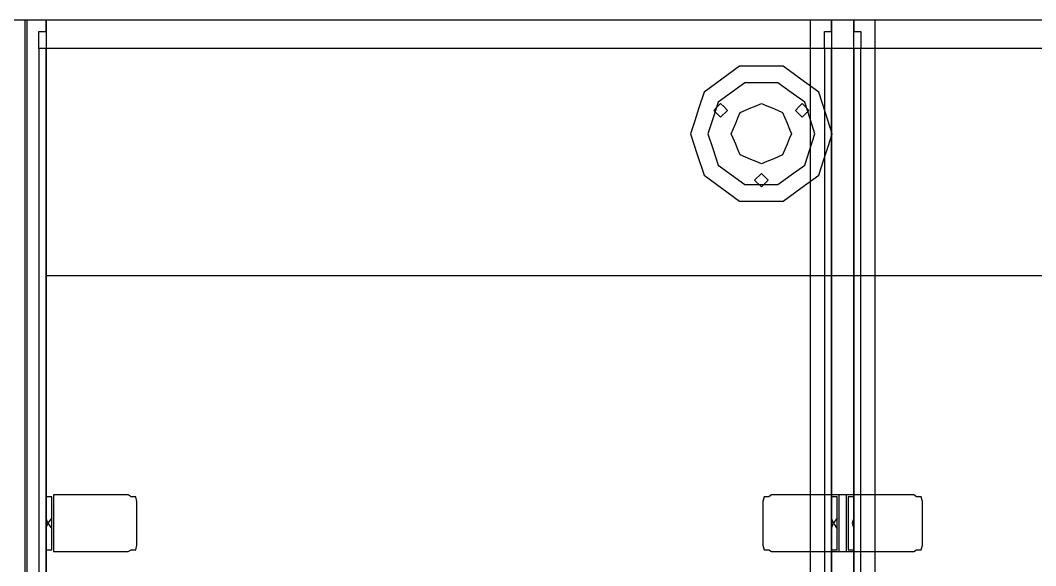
# Model space of a CAD drawing. Extents: x -23.2 to 18.8, y -18.4 to 11.3.
# Drawn here: x -4.0649 to -3.6099, y 0.3487 to 0.5931 of the extents above; entities that cross this region are included whole.
import ezdxf

# ---------------------------------------------------------------- set-up
doc = ezdxf.new("R2010")
doc.units = 0
doc.layers.add('FURNISHINGELEMENT', color=8, linetype='CONTINUOUS')

msp = doc.modelspace()

# ---------------------------------------------------------------- linework, layer by layer
at = {"layer": 'FURNISHINGELEMENT'}
for p, q in [((-4.06193, 0.59308, 5.36405), (-4.07145, 0.59308, 5.36405)), ((-4.0534, 0.59308, 5.36405), (-4.06293, 0.59308, 5.36405)), ((-4.06293, 0.59308, 5.36405), (-4.06293, 0.15493, 5.36405)), ((-4.06193, 0.15493, 5.36405), (-4.06193, 0.59308, 5.36405)), ((-3.69145, 0.59308, 5.36405), (-4.0534, 0.59308, 5.36405)), ((-4.0534, 0.59308, 5.36405), (-4.0534, 0.15493, 5.36405)), ((-4.0534, 0.58806, 5.36405), (-4.0534, 0.59308, 5.36405)), ((-3.7014, 0.59308, 5.36405), (-3.71093, 0.59308, 5.36405)), ((-3.71093, 0.59308, 5.36405), (-3.71093, 0.15493, 5.36405)), ((-3.33945, 0.59308, 5.36405), (-3.7014, 0.59308, 5.36405)), ((-3.7014, 0.59308, 5.36405), (-3.7014, 0.15493, 5.36405)), ((-3.7014, 0.58806, 5.36405), (-3.7014, 0.59308, 5.36405)), ((-3.69145, 0.15493, 5.36405), (-3.69145, 0.59308, 5.36405)), ((-3.69145, 0.59308, 5.36405), (-3.69145, 0.58806, 5.36405)), ((-3.68193, 0.59308, 5.36405), (-3.69145, 0.59308, 5.36405)), ((-3.68193, 0.15493, 5.36405), (-3.68193, 0.59308, 5.36405)), ((-4.05658, 0.58038, 5.36405), (-4.05658, 0.58806, 5.36405)), ((-4.05658, 0.58806, 5.36405), (-4.0534, 0.58806, 5.36405)), ((-3.70458, 0.58038, 5.36405), (-3.70458, 0.58806, 5.36405)), ((-3.70458, 0.58806, 5.36405), (-3.7014, 0.58806, 5.36405)), ((-3.69145, 0.58806, 5.36405), (-3.68828, 0.58806, 5.36405)), ((-3.68828, 0.58806, 5.36405), (-3.68828, 0.58038, 5.36405)), ((-4.0534, 0.58038, 3.55112), (-4.05658, 0.58038, 3.55112)), ((-4.05658, 0.58038, 3.55112), (-4.05658, 0.15493, 3.55112)), ((-4.0534, 0.58038, 5.36405), (-4.05658, 0.58038, 5.36405)), ((-3.69145, 0.58038, 3.55112), (-4.0534, 0.58038, 3.55112)), ((-3.69145, 0.58038, 4.45759), (-4.0534, 0.58038, 4.45759)), ((-4.0534, 0.58038, 4.45759), (-4.0534, 0.47878, 4.45759)), ((-3.69145, 0.58038, 5.05052), (-4.0534, 0.58038, 5.05052)), ((-4.0534, 0.58038, 5.05052), (-4.0534, 0.23113, 5.05052)), ((-3.69145, 0.58038, 3.76385), (-4.0534, 0.58038, 3.76385)), ((-4.0534, 0.58038, 3.76385), (-4.0534, 0.23113, 3.76385)), ((-4.0534, 0.15493, 5.36405), (-4.0534, 0.58038, 5.36405)), ((-3.7014, 0.58038, 3.55112), (-3.70458, 0.58038, 3.55112)), ((-3.70458, 0.58038, 3.55112), (-3.70458, 0.15493, 3.55112)), ((-3.7014, 0.58038, 5.36405), (-3.70458, 0.58038, 5.36405)), ((-3.33945, 0.58038, 3.55112), (-3.7014, 0.58038, 3.55112)), ((-3.33945, 0.58038, 4.45759), (-3.7014, 0.58038, 4.45759)), ((-3.7014, 0.58038, 4.45759), (-3.7014, 0.47878, 4.45759)), ((-3.33945, 0.58038, 5.05052), (-3.7014, 0.58038, 5.05052)), ((-3.7014, 0.58038, 5.05052), (-3.7014, 0.23113, 5.05052)), ((-3.33945, 0.58038, 3.76385), (-3.7014, 0.58038, 3.76385)), ((-3.7014, 0.58038, 3.76385), (-3.7014, 0.23113, 3.76385)), ((-3.7014, 0.15493, 5.36405), (-3.7014, 0.58038, 5.36405)), ((-3.68828, 0.58038, 3.55112), (-3.69145, 0.58038, 3.55112)), ((-3.68828, 0.58038, 5.36405), (-3.69145, 0.58038, 5.36405)), ((-3.69145, 0.58038, 5.36405), (-3.69145, 0.15493, 5.36405)), ((-3.69145, 0.47878, 4.45759), (-3.69145, 0.58038, 4.45759)), ((-3.69145, 0.23113, 5.05052), (-3.69145, 0.58038, 5.05052)), ((-3.69145, 0.23113, 3.76385), (-3.69145, 0.58038, 3.76385)), ((-3.68828, 0.15493, 3.55112), (-3.68828, 0.58038, 3.55112)), ((-3.74266, 0.57248, 3.5416), (-3.75059, 0.56671, 3.5416)), ((-3.73284, 0.57248, 3.5416), (-3.74266, 0.57248, 3.5416)), ((-3.72303, 0.57248, 3.5416), (-3.73284, 0.57248, 3.5416)), ((-3.7151, 0.56671, 3.5416), (-3.72303, 0.57248, 3.5416)), ((-3.75059, 0.56671, 3.5416), (-3.75853, 0.56095, 3.5416)), ((-3.74025, 0.56509, 3.46351), (-3.74625, 0.56073, 3.46351)), ((-3.73284, 0.56509, 3.46351), (-3.74025, 0.56509, 3.46351)), ((-3.72544, 0.56509, 3.46351), (-3.73284, 0.56509, 3.46351)), ((-3.71944, 0.56073, 3.46351), (-3.72544, 0.56509, 3.46351)), ((-3.70716, 0.56095, 3.5416), (-3.7151, 0.56671, 3.5416)), ((-3.75853, 0.56095, 3.5416), (-3.76085, 0.55379, 3.5416)), ((-3.74625, 0.56073, 3.46351), (-3.75224, 0.55638, 3.46351)), ((-3.71345, 0.55638, 3.46351), (-3.71944, 0.56073, 3.46351)), ((-3.70413, 0.55161, 3.5416), (-3.70716, 0.56095, 3.5416)), ((-3.75224, 0.55638, 3.46351), (-3.75453, 0.54933, 3.46351)), ((-3.75264, 0.55424, 3.5416), (-3.75112, 0.55575, 3.5416)), ((-3.75112, 0.55575, 3.5416), (-3.7496, 0.55424, 3.5416)), ((-3.73523, 0.55477, 3.46351), (-3.73284, 0.55576, 3.46351)), ((-3.73284, 0.55576, 3.46351), (-3.73046, 0.55477, 3.46351)), ((-3.71609, 0.55424, 3.5416), (-3.71457, 0.55575, 3.5416)), ((-3.71457, 0.55575, 3.5416), (-3.71305, 0.55424, 3.5416)), ((-3.71104, 0.54898, 3.46351), (-3.71345, 0.55638, 3.46351)), ((-3.76085, 0.55379, 3.5416), (-3.76272, 0.54804, 3.5416)), ((-3.75415, 0.55272, 3.5416), (-3.75264, 0.55424, 3.5416)), ((-3.75264, 0.55121, 3.5416), (-3.75415, 0.55272, 3.5416)), ((-3.75112, 0.54969, 3.5416), (-3.75264, 0.55121, 3.5416)), ((-3.74809, 0.55272, 3.5416), (-3.75112, 0.54969, 3.5416)), ((-3.7496, 0.55424, 3.5416), (-3.74809, 0.55272, 3.5416)), ((-3.74336, 0.54943, 3.46351), (-3.74237, 0.55181, 3.46351)), ((-3.74237, 0.55181, 3.46351), (-3.73999, 0.5528, 3.46351)), ((-3.73999, 0.5528, 3.46351), (-3.73761, 0.55379, 3.46351)), ((-3.73761, 0.55379, 3.46351), (-3.73523, 0.55477, 3.46351)), ((-3.73046, 0.55477, 3.46351), (-3.72808, 0.55379, 3.46351)), ((-3.72808, 0.55379, 3.46351), (-3.7257, 0.5528, 3.46351)), ((-3.7257, 0.5528, 3.46351), (-3.72332, 0.55181, 3.46351)), ((-3.72332, 0.55181, 3.46351), (-3.72233, 0.54943, 3.46351)), ((-3.7176, 0.55272, 3.5416), (-3.71609, 0.55424, 3.5416)), ((-3.71457, 0.54969, 3.5416), (-3.7176, 0.55272, 3.5416)), ((-3.71305, 0.55121, 3.5416), (-3.71457, 0.54969, 3.5416)), ((-3.71305, 0.55424, 3.5416), (-3.71154, 0.55272, 3.5416)), ((-3.71154, 0.55272, 3.5416), (-3.71305, 0.55121, 3.5416)), ((-3.7011, 0.54228, 3.5416), (-3.70413, 0.55161, 3.5416)), ((-3.76272, 0.54804, 3.5416), (-3.76459, 0.54228, 3.5416)), ((-3.75453, 0.54933, 3.46351), (-3.75682, 0.54228, 3.46351)), ((-3.74533, 0.54467, 3.46351), (-3.74435, 0.54705, 3.46351)), ((-3.74435, 0.54705, 3.46351), (-3.74336, 0.54943, 3.46351)), ((-3.72233, 0.54943, 3.46351), (-3.72134, 0.54705, 3.46351)), ((-3.72134, 0.54705, 3.46351), (-3.72023, 0.54436, 3.46351)), ((-3.70887, 0.54228, 3.46351), (-3.71104, 0.54898, 3.46351)), ((-3.76459, 0.54228, 3.5416), (-3.76156, 0.53295, 3.5416)), ((-3.75682, 0.54228, 3.46351), (-3.75465, 0.53559, 3.46351)), ((-3.74632, 0.54228, 3.46351), (-3.74533, 0.54467, 3.46351)), ((-3.74546, 0.54021, 3.46351), (-3.74632, 0.54228, 3.46351)), ((-3.71937, 0.54228, 3.46351), (-3.72035, 0.5399, 3.46351)), ((-3.72023, 0.54436, 3.46351), (-3.71937, 0.54228, 3.46351)), ((-3.71116, 0.53524, 3.46351), (-3.70887, 0.54228, 3.46351)), ((-3.70297, 0.53653, 3.5416), (-3.7011, 0.54228, 3.5416)), ((-3.74435, 0.53752, 3.46351), (-3.74546, 0.54021, 3.46351)), ((-3.74336, 0.53514, 3.46351), (-3.74435, 0.53752, 3.46351)), ((-3.72134, 0.53752, 3.46351), (-3.72233, 0.53514, 3.46351)), ((-3.72035, 0.5399, 3.46351), (-3.72134, 0.53752, 3.46351)), ((-3.76156, 0.53295, 3.5416), (-3.75853, 0.52362, 3.5416)), ((-3.75465, 0.53559, 3.46351), (-3.75224, 0.52819, 3.46351)), ((-3.74237, 0.53275, 3.46351), (-3.74336, 0.53514, 3.46351)), ((-3.73999, 0.53177, 3.46351), (-3.74237, 0.53275, 3.46351)), ((-3.72332, 0.53275, 3.46351), (-3.7257, 0.53177, 3.46351)), ((-3.72233, 0.53514, 3.46351), (-3.72332, 0.53275, 3.46351)), ((-3.71345, 0.52819, 3.46351), (-3.71116, 0.53524, 3.46351)), ((-3.70483, 0.53078, 3.5416), (-3.70297, 0.53653, 3.5416)), ((-3.75224, 0.52819, 3.46351), (-3.74625, 0.52384, 3.46351)), ((-3.73761, 0.53078, 3.46351), (-3.73999, 0.53177, 3.46351)), ((-3.73523, 0.52979, 3.46351), (-3.73761, 0.53078, 3.46351)), ((-3.73284, 0.52881, 3.46351), (-3.73523, 0.52979, 3.46351)), ((-3.73046, 0.52979, 3.46351), (-3.73284, 0.52881, 3.46351)), ((-3.72808, 0.53078, 3.46351), (-3.73046, 0.52979, 3.46351)), ((-3.7257, 0.53177, 3.46351), (-3.72808, 0.53078, 3.46351)), ((-3.71944, 0.52384, 3.46351), (-3.71345, 0.52819, 3.46351)), ((-3.70716, 0.52362, 3.5416), (-3.70483, 0.53078, 3.5416)), ((-3.75853, 0.52362, 3.5416), (-3.75059, 0.51786, 3.5416)), ((-3.74625, 0.52384, 3.46351), (-3.74025, 0.51948, 3.46351)), ((-3.73588, 0.52145, 3.5416), (-3.73284, 0.52448, 3.5416)), ((-3.73284, 0.52448, 3.5416), (-3.72981, 0.52145, 3.5416)), ((-3.72544, 0.51948, 3.46351), (-3.71944, 0.52384, 3.46351)), ((-3.7151, 0.51786, 3.5416), (-3.70716, 0.52362, 3.5416)), ((-3.74025, 0.51948, 3.46351), (-3.73284, 0.51948, 3.46351)), ((-3.73284, 0.51841, 3.5416), (-3.73588, 0.52145, 3.5416)), ((-3.72981, 0.52145, 3.5416), (-3.73284, 0.51841, 3.5416)), ((-3.73284, 0.51948, 3.46351), (-3.72544, 0.51948, 3.46351)), ((-3.75059, 0.51786, 3.5416), (-3.74266, 0.51209, 3.5416)), ((-3.72303, 0.51209, 3.5416), (-3.7151, 0.51786, 3.5416)), ((-3.74266, 0.51209, 3.5416), (-3.73284, 0.51209, 3.5416)), ((-3.73284, 0.51209, 3.5416), (-3.72303, 0.51209, 3.5416)), ((-4.0534, 0.47878, 4.45759), (-3.69145, 0.47878, 4.45759)), ((-3.7014, 0.47878, 4.45759), (-3.33945, 0.47878, 4.45759)), ((-4.05086, 0.37949, 5.01126), (-4.0534, 0.37949, 5.01126)), ((-4.0534, 0.37949, 5.01126), (-4.0534, 0.37738, 5.01213)), ((-4.05086, 0.37738, 5.01213), (-4.05086, 0.37949, 5.01126)), ((-4.04832, 0.38036, 4.94609), (-4.05012, 0.38036, 4.94684)), ((-4.05012, 0.38036, 4.94684), (-4.05012, 0.35496, 4.94684)), ((-4.03046, 0.38036, 4.94609), (-4.04832, 0.38036, 4.94609)), ((-4.02943, 0.38036, 4.94634), (-4.03046, 0.38036, 4.94609)), ((-4.02861, 0.38036, 4.94702), (-4.02943, 0.38036, 4.94634)), ((-4.01656, 0.38036, 4.963), (-4.02861, 0.38036, 4.94702)), ((-4.0153, 0.37949, 4.96468), (-4.01656, 0.38036, 4.963)), ((-4.01323, 0.37949, 4.96313), (-4.0153, 0.37949, 4.96468)), ((-4.01271, 0.37738, 4.96382), (-4.01323, 0.37949, 4.96313)), ((-3.73162, 0.37949, 4.96313), (-3.73215, 0.37738, 4.96382)), ((-3.72956, 0.37949, 4.96468), (-3.73162, 0.37949, 4.96313)), ((-3.7283, 0.38036, 4.963), (-3.72956, 0.37949, 4.96468)), ((-3.71625, 0.38036, 4.94702), (-3.7283, 0.38036, 4.963)), ((-3.71543, 0.38036, 4.94634), (-3.71625, 0.38036, 4.94702)), ((-3.7144, 0.38036, 4.94609), (-3.71543, 0.38036, 4.94634)), ((-3.69654, 0.38036, 4.94609), (-3.7144, 0.38036, 4.94609)), ((-3.69886, 0.37949, 5.01126), (-3.7014, 0.37949, 5.01126)), ((-3.7014, 0.37949, 5.01126), (-3.7014, 0.37738, 5.01213)), ((-3.69886, 0.37738, 5.01213), (-3.69886, 0.37949, 5.01126)), ((-3.69632, 0.38036, 4.94609), (-3.69812, 0.38036, 4.94684)), ((-3.69812, 0.38036, 4.94684), (-3.69812, 0.35496, 4.94684)), ((-3.69474, 0.38036, 4.94684), (-3.69654, 0.38036, 4.94609)), ((-3.67846, 0.38036, 4.94609), (-3.69632, 0.38036, 4.94609)), ((-3.69474, 0.35496, 4.94684), (-3.69474, 0.38036, 4.94684)), ((-3.694, 0.37949, 5.01126), (-3.694, 0.37738, 5.01213)), ((-3.69145, 0.37949, 5.01126), (-3.694, 0.37949, 5.01126)), ((-3.69145, 0.37738, 5.01213), (-3.69145, 0.37949, 5.01126)), ((-3.67743, 0.38036, 4.94634), (-3.67846, 0.38036, 4.94609)), ((-3.67661, 0.38036, 4.94702), (-3.67743, 0.38036, 4.94634)), ((-3.66456, 0.38036, 4.963), (-3.67661, 0.38036, 4.94702)), ((-3.6633, 0.37949, 4.96468), (-3.66456, 0.38036, 4.963)), ((-3.66123, 0.37949, 4.96313), (-3.6633, 0.37949, 4.96468)), ((-3.66071, 0.37738, 4.96382), (-3.66123, 0.37949, 4.96313)), ((-4.0534, 0.37738, 5.01213), (-4.0534, 0.35794, 5.01213)), ((-4.05086, 0.35794, 5.01213), (-4.05086, 0.37738, 5.01213)), ((-4.01271, 0.35794, 4.96382), (-4.01271, 0.37738, 4.96382)), ((-3.73215, 0.37738, 4.96382), (-3.73215, 0.35794, 4.96382)), ((-3.7014, 0.37738, 5.01213), (-3.7014, 0.35794, 5.01213)), ((-3.69886, 0.35794, 5.01213), (-3.69886, 0.37738, 5.01213)), ((-3.694, 0.37738, 5.01213), (-3.694, 0.35794, 5.01213)), ((-3.69145, 0.35794, 5.01213), (-3.69145, 0.37738, 5.01213)), ((-3.66071, 0.35794, 4.96382), (-3.66071, 0.37738, 4.96382)), ((-4.05261, 0.36766, 4.9788), (-4.0534, 0.3699, 4.97973)), ((-4.0534, 0.3699, 4.97973), (-4.0534, 0.36924, 4.97922)), ((-4.05261, 0.36766, 4.9788), (-4.0534, 0.3699, 4.97973)), ((-4.0534, 0.3699, 4.97973), (-4.0534, 0.36924, 4.97922)), ((-4.05261, 0.36766, 4.99785), (-4.0534, 0.3699, 4.99878)), ((-4.0534, 0.3699, 4.99878), (-4.0534, 0.36924, 4.99827)), ((-4.05261, 0.36766, 4.99785), (-4.0534, 0.3699, 4.99878)), ((-4.0534, 0.3699, 4.99878), (-4.0534, 0.36924, 4.99827)), ((-4.0534, 0.36924, 4.97922), (-4.0534, 0.36542, 4.97973)), ((-4.0534, 0.36924, 4.97922), (-4.0534, 0.36684, 4.97891)), ((-4.0534, 0.36924, 4.99827), (-4.0534, 0.36542, 4.99878)), ((-4.0534, 0.36924, 4.99827), (-4.0534, 0.36684, 4.99796)), ((-4.05086, 0.37012, 4.97771), (-4.05261, 0.36766, 4.9788)), ((-4.05086, 0.37012, 4.99676), (-4.05261, 0.36766, 4.99785)), ((-4.05086, 0.36893, 4.97722), (-4.05086, 0.37012, 4.97771)), ((-4.05086, 0.36893, 4.99627), (-4.05086, 0.37012, 4.99676)), ((-4.05086, 0.36766, 4.97705), (-4.05086, 0.36893, 4.97722)), ((-4.05086, 0.36766, 4.9961), (-4.05086, 0.36893, 4.99627)), ((-3.70061, 0.36766, 4.9788), (-3.7014, 0.3699, 4.97973)), ((-3.7014, 0.3699, 4.97973), (-3.7014, 0.36924, 4.97922)), ((-3.70061, 0.36766, 4.9788), (-3.7014, 0.3699, 4.97973)), ((-3.7014, 0.3699, 4.97973), (-3.7014, 0.36924, 4.97922)), ((-3.70061, 0.36766, 4.99785), (-3.7014, 0.3699, 4.99878)), ((-3.7014, 0.3699, 4.99878), (-3.7014, 0.36924, 4.99827)), ((-3.70061, 0.36766, 4.99785), (-3.7014, 0.3699, 4.99878)), ((-3.7014, 0.3699, 4.99878), (-3.7014, 0.36924, 4.99827)), ((-3.7014, 0.36924, 4.97922), (-3.7014, 0.36542, 4.97973)), ((-3.7014, 0.36924, 4.97922), (-3.7014, 0.36684, 4.97891)), ((-3.7014, 0.36924, 4.99827), (-3.7014, 0.36542, 4.99878)), ((-3.7014, 0.36924, 4.99827), (-3.7014, 0.36684, 4.99796)), ((-3.69886, 0.37012, 4.97771), (-3.70061, 0.36766, 4.9788)), ((-3.69886, 0.37012, 4.99676), (-3.70061, 0.36766, 4.99785)), ((-3.69886, 0.36893, 4.97722), (-3.69886, 0.37012, 4.97771)), ((-3.69886, 0.36893, 4.99627), (-3.69886, 0.37012, 4.99676)), ((-3.69886, 0.36766, 4.97705), (-3.69886, 0.36893, 4.97722)), ((-3.69886, 0.36766, 4.9961), (-3.69886, 0.36893, 4.99627)), ((-3.69145, 0.3699, 4.97973), (-3.69224, 0.36766, 4.9788)), ((-3.69145, 0.3699, 4.97973), (-3.69224, 0.36766, 4.9788)), ((-3.69145, 0.3699, 4.99878), (-3.69224, 0.36766, 4.99785)), ((-3.69145, 0.3699, 4.99878), (-3.69224, 0.36766, 4.99785)), ((-3.69145, 0.36924, 4.97922), (-3.69145, 0.3699, 4.97973)), ((-3.69145, 0.36924, 4.97922), (-3.69145, 0.3699, 4.97973)), ((-3.69145, 0.36924, 4.99827), (-3.69145, 0.3699, 4.99878)), ((-3.69145, 0.36924, 4.99827), (-3.69145, 0.3699, 4.99878)), ((-3.69145, 0.36848, 4.97891), (-3.69145, 0.36924, 4.97922)), ((-3.69145, 0.36848, 4.97891), (-3.69145, 0.36924, 4.97922)), ((-3.69145, 0.36848, 4.99796), (-3.69145, 0.36924, 4.99827)), ((-3.69145, 0.36848, 4.99796), (-3.69145, 0.36924, 4.99827)), ((-4.0534, 0.36542, 4.97973), (-4.05261, 0.36766, 4.9788)), ((-4.0534, 0.36542, 4.97973), (-4.05261, 0.36766, 4.9788)), ((-4.0534, 0.36542, 4.99878), (-4.05261, 0.36766, 4.99785)), ((-4.0534, 0.36542, 4.99878), (-4.05261, 0.36766, 4.99785)), ((-4.0534, 0.36684, 4.97891), (-4.0534, 0.36607, 4.97922)), ((-4.0534, 0.36684, 4.99796), (-4.0534, 0.36607, 4.99827)), ((-4.0534, 0.36607, 4.97922), (-4.0534, 0.36542, 4.97973)), ((-4.0534, 0.36607, 4.99827), (-4.0534, 0.36542, 4.99878)), ((-4.05261, 0.36766, 4.9788), (-4.05086, 0.3652, 4.97771)), ((-4.05261, 0.36766, 4.99785), (-4.05086, 0.3652, 4.99676)), ((-4.05086, 0.36639, 4.97722), (-4.05086, 0.36766, 4.97705)), ((-4.05086, 0.36639, 4.99627), (-4.05086, 0.36766, 4.9961)), ((-4.05086, 0.3652, 4.97771), (-4.05086, 0.36639, 4.97722)), ((-4.05086, 0.3652, 4.99676), (-4.05086, 0.36639, 4.99627)), ((-3.7014, 0.36542, 4.97973), (-3.70061, 0.36766, 4.9788)), ((-3.7014, 0.36542, 4.97973), (-3.70061, 0.36766, 4.9788)), ((-3.7014, 0.36542, 4.99878), (-3.70061, 0.36766, 4.99785)), ((-3.7014, 0.36542, 4.99878), (-3.70061, 0.36766, 4.99785)), ((-3.7014, 0.36684, 4.97891), (-3.7014, 0.36607, 4.97922)), ((-3.7014, 0.36684, 4.99796), (-3.7014, 0.36607, 4.99827)), ((-3.7014, 0.36607, 4.97922), (-3.7014, 0.36542, 4.97973)), ((-3.7014, 0.36607, 4.99827), (-3.7014, 0.36542, 4.99878)), ((-3.70061, 0.36766, 4.9788), (-3.69886, 0.3652, 4.97771)), ((-3.70061, 0.36766, 4.99785), (-3.69886, 0.3652, 4.99676)), ((-3.69886, 0.36639, 4.97722), (-3.69886, 0.36766, 4.97705)), ((-3.69886, 0.36639, 4.99627), (-3.69886, 0.36766, 4.9961)), ((-3.69886, 0.3652, 4.97771), (-3.69886, 0.36639, 4.97722)), ((-3.69886, 0.3652, 4.99676), (-3.69886, 0.36639, 4.99627)), ((-3.69224, 0.36766, 4.9788), (-3.69145, 0.36542, 4.97973)), ((-3.69224, 0.36766, 4.9788), (-3.69145, 0.36542, 4.97973)), ((-3.69224, 0.36766, 4.99785), (-3.69145, 0.36542, 4.99878)), ((-3.69224, 0.36766, 4.99785), (-3.69145, 0.36542, 4.99878)), ((-3.69145, 0.36684, 4.97891), (-3.69145, 0.36848, 4.97891)), ((-3.69145, 0.36684, 4.97891), (-3.69145, 0.36848, 4.97891)), ((-3.69145, 0.36684, 4.99796), (-3.69145, 0.36848, 4.99796)), ((-3.69145, 0.36684, 4.99796), (-3.69145, 0.36848, 4.99796)), ((-3.69145, 0.36607, 4.97922), (-3.69145, 0.36684, 4.97891)), ((-3.69145, 0.36607, 4.97922), (-3.69145, 0.36684, 4.97891)), ((-3.69145, 0.36607, 4.99827), (-3.69145, 0.36684, 4.99796)), ((-3.69145, 0.36607, 4.99827), (-3.69145, 0.36684, 4.99796)), ((-3.69145, 0.36542, 4.97973), (-3.69145, 0.36607, 4.97922)), ((-3.69145, 0.36542, 4.97973), (-3.69145, 0.36607, 4.97922)), ((-3.69145, 0.36542, 4.99878), (-3.69145, 0.36607, 4.99827)), ((-3.69145, 0.36542, 4.99878), (-3.69145, 0.36607, 4.99827)), ((-4.0534, 0.35794, 5.01213), (-4.0534, 0.35583, 5.01126)), ((-4.0534, 0.35583, 5.01126), (-4.05086, 0.35583, 5.01126)), ((-4.05086, 0.35583, 5.01126), (-4.05086, 0.35794, 5.01213)), ((-4.05012, 0.35496, 4.94684), (-4.04832, 0.35496, 4.94609)), ((-4.04832, 0.35496, 4.94609), (-4.03046, 0.35496, 4.94609)), ((-4.03046, 0.35496, 4.94609), (-4.02943, 0.35496, 4.94634)), ((-4.02943, 0.35496, 4.94634), (-4.02861, 0.35496, 4.94702)), ((-4.02861, 0.35496, 4.94702), (-4.01656, 0.35496, 4.963)), ((-4.01656, 0.35496, 4.963), (-4.0153, 0.35583, 4.96468)), ((-4.0153, 0.35583, 4.96468), (-4.01323, 0.35583, 4.96313)), ((-4.01323, 0.35583, 4.96313), (-4.01271, 0.35794, 4.96382)), ((-3.73215, 0.35794, 4.96382), (-3.73162, 0.35583, 4.96313)), ((-3.73162, 0.35583, 4.96313), (-3.72956, 0.35583, 4.96468)), ((-3.72956, 0.35583, 4.96468), (-3.7283, 0.35496, 4.963)), ((-3.7283, 0.35496, 4.963), (-3.71625, 0.35496, 4.94702)), ((-3.71625, 0.35496, 4.94702), (-3.71543, 0.35496, 4.94634)), ((-3.71543, 0.35496, 4.94634), (-3.7144, 0.35496, 4.94609)), ((-3.7144, 0.35496, 4.94609), (-3.69654, 0.35496, 4.94609)), ((-3.7014, 0.35794, 5.01213), (-3.7014, 0.35583, 5.01126)), ((-3.7014, 0.35583, 5.01126), (-3.69886, 0.35583, 5.01126)), ((-3.69886, 0.35583, 5.01126), (-3.69886, 0.35794, 5.01213)), ((-3.69812, 0.35496, 4.94684), (-3.69632, 0.35496, 4.94609)), ((-3.69654, 0.35496, 4.94609), (-3.69474, 0.35496, 4.94684)), ((-3.69632, 0.35496, 4.94609), (-3.67846, 0.35496, 4.94609)), ((-3.694, 0.35794, 5.01213), (-3.694, 0.35583, 5.01126)), ((-3.694, 0.35583, 5.01126), (-3.69145, 0.35583, 5.01126)), ((-3.69145, 0.35583, 5.01126), (-3.69145, 0.35794, 5.01213)), ((-3.67846, 0.35496, 4.94609), (-3.67743, 0.35496, 4.94634)), ((-3.67743, 0.35496, 4.94634), (-3.67661, 0.35496, 4.94702)), ((-3.67661, 0.35496, 4.94702), (-3.66456, 0.35496, 4.963)), ((-3.66456, 0.35496, 4.963), (-3.6633, 0.35583, 4.96468)), ((-3.6633, 0.35583, 4.96468), (-3.66123, 0.35583, 4.96313)), ((-3.66123, 0.35583, 4.96313), (-3.66071, 0.35794, 4.96382))]:
    msp.add_line(p, q, dxfattribs=at)

doc.saveas('drawing.dxf')
